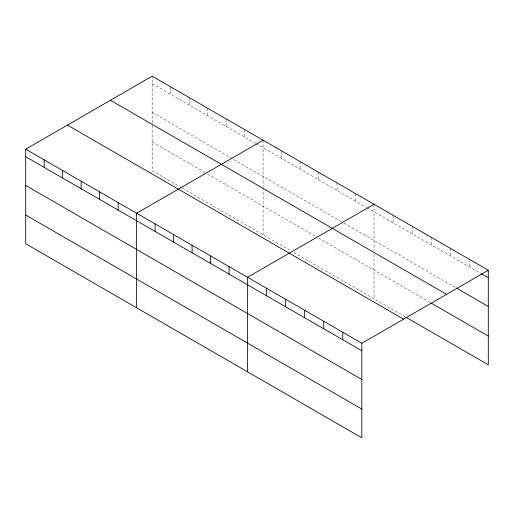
<?xml version="1.0" encoding="UTF-8"?>
<svg xmlns="http://www.w3.org/2000/svg" width="514" height="514" viewBox="0 0 514 514"><rect width="100%" height="100%" fill="white"/><g stroke="black" fill="none" stroke-linecap="round" stroke-linejoin="round"><path stroke-width="0.39" stroke-dasharray="2.57 1.93" d="M152.163 122.814L152.163 76.181M152.163 83.692L255.554 143.387M256.242 143.779L366.482 207.425M367.169 207.823L480.815 273.435M152.163 112.418L341.148 221.528M343.885 223.108L455.648 287.628M152.163 142.012L206.255 173.244M207.624 174.034L317.183 237.288M318.551 238.078L430.475 302.695M181.609 187.738L152.163 170.738L152.163 123.617M182.29 188.13L290.481 250.594M293.899 252.573L405.308 316.887M469.25 259.249L469.25 266.76M450.206 248.256L450.206 255.766M431.156 237.256L431.156 244.767M412.112 226.256L412.112 233.767M393.062 215.263L393.062 222.774M374.012 204.264L374.012 250.903M374.012 254.096L374.012 298.82M355.527 193.592L355.527 201.102M337.036 182.92L337.036 190.431M318.551 172.241L318.551 179.752M300.067 161.569L300.067 169.08M281.576 150.898L281.576 158.408M263.091 140.226L263.091 186.858M263.091 187.655L263.091 234.782M244.6 129.547L244.6 137.058M226.115 118.875L226.115 126.386M207.624 108.203L207.624 115.714M189.139 97.525L189.139 105.036M170.654 86.853L170.654 94.364"/><path stroke-width="0.77" d="M25.7 149.195L361.837 343.262L361.837 437.819L25.7 243.752L25.7 149.195L152.163 76.181L488.3 270.248L488.3 364.805L405.989 317.279M263.091 140.226L136.628 213.239L136.628 307.796M374.012 204.264L247.549 277.277L247.549 371.834M361.837 343.262L488.3 270.248M481.496 273.827L488.3 277.759M456.329 288.026L488.3 306.485M110.433 100.275L446.57 294.342M431.156 303.087L488.3 336.079M67.43 125.101L403.567 319.168M25.7 156.706L361.837 350.773M25.7 185.432L361.837 379.499M25.7 215.025L361.837 409.093M342.787 332.262L342.787 339.773M323.743 321.269L323.743 328.774M304.693 310.27L304.693 317.781M285.643 299.27L285.643 306.781M266.599 288.277L266.599 295.788M229.064 266.605L229.064 274.116M210.573 255.933L210.573 263.444M192.088 245.255L192.088 252.766M173.597 234.583L173.597 242.094M155.112 223.911L155.112 231.422M118.136 202.561L118.136 210.072M99.652 191.889L99.652 199.4M81.161 181.217L81.161 188.728M62.676 170.539L62.676 178.05M44.185 159.867L44.185 167.378"/></g></svg>
